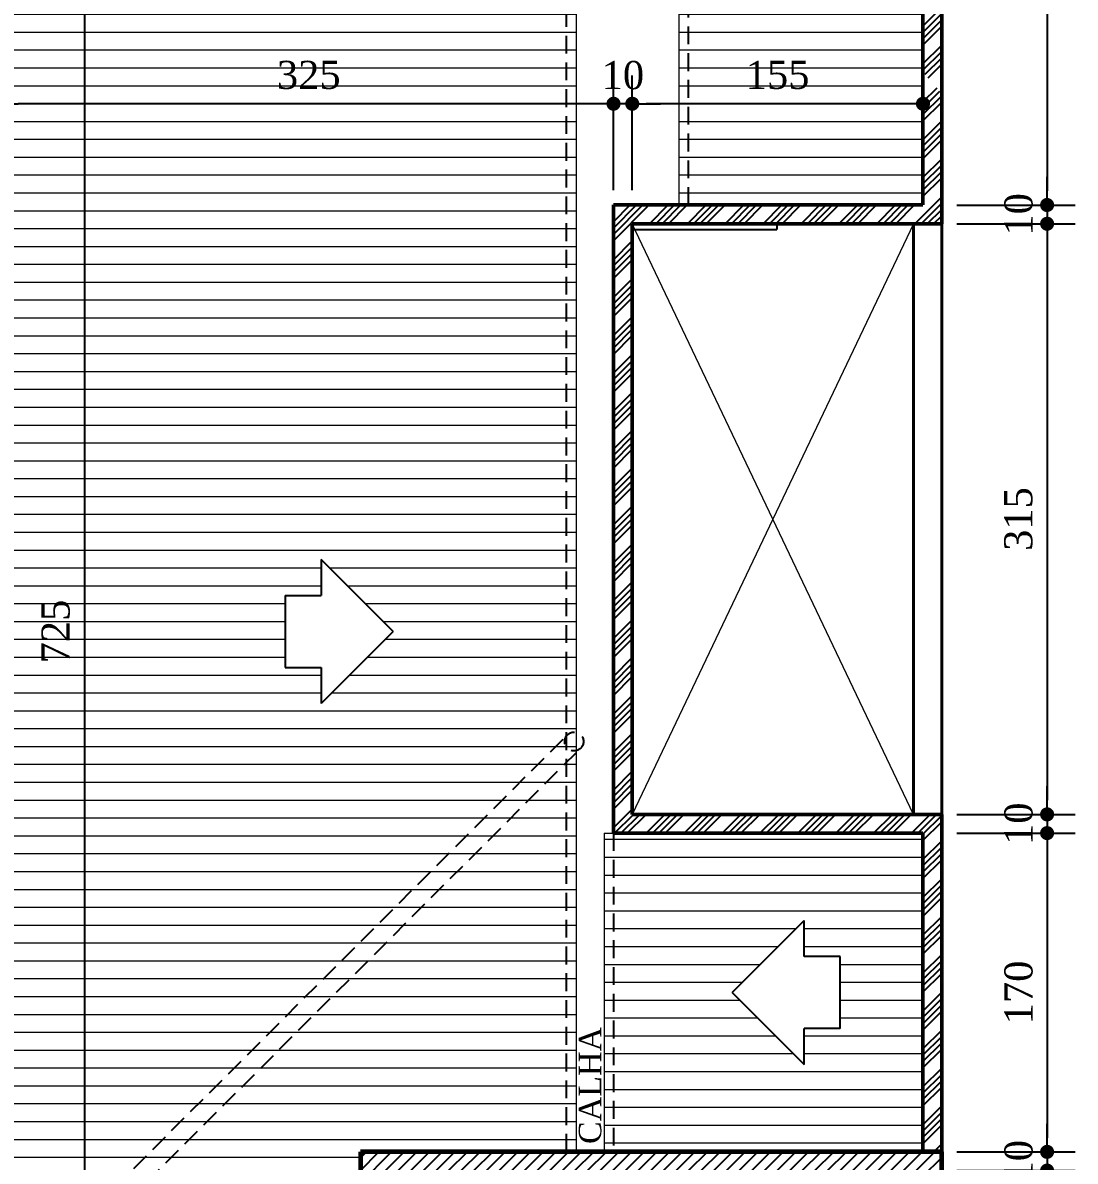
# Model space of a CAD drawing. Header units: millimetres. Extents: x 81693 to 98868, y 6565 to 11437.
# Drawn here: x 93624.2 to 93998.4, y 9864.7 to 10269.5 of the extents above; entities that cross this region are included whole.
import ezdxf

# ---------------------------------------------------------------- set-up
doc = ezdxf.new("R2010")
doc.units = ezdxf.units.MM
doc.linetypes.add('HIDDEN', pattern=[9.525, 6.35, -3.175])
for name, color, linetype, lineweight in [('Cotas', 12, 'Continuous', 5), ('Parede Baixa', 5, 'Continuous', 50), ('Parede Corte', 4, 'Continuous', 40), ('Pilares', 6, 'Continuous', 60), ('Pisos', 55, 'Continuous', 5), ('Pisos Externos', 15, 'Continuous', 9), ('Portas - Janelas', 2, 'Continuous', 20), ('Projeção Viga', 1, 'HIDDEN', 9)]:
    doc.layers.add(name, color=color, linetype=linetype, lineweight=lineweight)
for name, color, linetype in [('Hachuria - Moveis', 1, 'Continuous'), ('Piso', 55, 'Continuous'), ('PN030', 3, 'Continuous'), ('Projeção Janela - Viga', 1, 'HIDDEN')]:
    doc.layers.add(name, color=color, linetype=linetype)
doc.styles.add('Valéria', font='romantic.ttf', dxfattribs={"height": 10})
doc.dimstyles.new('Cota - 75', dxfattribs={"dimtxt": 10, "dimasz": 5, "dimexe": 10, "dimexo": 12, "dimgap": 5, "dimtad": 1, "dimlfac": 1.5, "dimzin": 9, "dimtxsty": 'Valéria', "dimblk": 'DOT', "dimcen": 0, "dimclrd": 12, "dimclre": 12, "dimclrt": 2, "dimazin": 2, "dimtfac": 1, "dimtix": 1, "dimtmove": 0, "dimatfit": 3, "dimldrblk": 'DOT', "dimfxl": 1, "dimarcsym": 0})

# ---------------------------------------------------------------- blocks, each defined once
blk = doc.blocks.new('_Dot')
at = {"color": 0, "linetype": 'ByBlock', "lineweight": -2}
blk.add_line((-0.5, 0), (-1, 0), dxfattribs=at)
at = {"color": 0, "linetype": 'ByBlock', "const_width": 0.5}
blk.add_lwpolyline([(-0.25, 0, 1), (0.25, 0, 1)], format="xyb", close=True, dxfattribs=at)
blk = doc.blocks.new('*D214')
at = {"layer": 'Cotas', "color": 12, "lineweight": -2, "transparency": 16777216}
for p, q in [((93956.23, 11288.05), (93998.36, 11288.05)), ((93988.36, 11283.05), (93988.36, 10209.72)), ((93956.23, 10204.72), (93998.36, 10204.72))]:
    blk.add_line(p, q, dxfattribs=at)
at = {"layer": 'Defpoints', "color": 0, "transparency": 16777216}
for p in [(93944.23, 11288.05), (93944.23, 10204.72), (93988.36, 10204.72)]:
    blk.add_point(p, dxfattribs=at)
at = {"layer": 'Cotas', "color": 12, "lineweight": -2, "transparency": 16777216, "xscale": 5, "yscale": 5, "zscale": 5}
for p, rotation in [((93988.36, 11288.05), 90), ((93988.36, 10204.72), 270)]:
    blk.add_blockref('_Dot', p, dxfattribs=dict(at, rotation=rotation))
at = {"layer": 'Cotas', "color": 2, "transparency": 16777216, "insert": (93978.17, 10746.39), "char_height": 10, "attachment_point": 5, "rotation": 90, "style": 'Valéria'}
blk.add_mtext('1625', dxfattribs=at)
blk = doc.blocks.new('*D215')
at = {"layer": 'Cotas', "color": 12, "lineweight": -2, "transparency": 16777216}
for p, q in [((93988.36, 10209.72), (93988.36, 10214.72)), ((93956.23, 10204.72), (93998.36, 10204.72)), ((93988.36, 10204.72), (93988.36, 10198.05)), ((93956.23, 10198.05), (93998.36, 10198.05)), ((93988.36, 10193.05), (93988.36, 10188.05))]:
    blk.add_line(p, q, dxfattribs=at)
at = {"layer": 'Defpoints', "color": 0, "transparency": 16777216}
for p in [(93944.23, 10204.72), (93944.23, 10198.05), (93988.36, 10198.05)]:
    blk.add_point(p, dxfattribs=at)
at = {"layer": 'Cotas', "color": 12, "lineweight": -2, "transparency": 16777216, "xscale": 5, "yscale": 5, "zscale": 5}
for p, rotation in [((93988.36, 10204.72), 270), ((93988.36, 10198.05), 90)]:
    blk.add_blockref('_Dot', p, dxfattribs=dict(at, rotation=rotation))
at = {"layer": 'Cotas', "color": 2, "transparency": 16777216, "insert": (93978.25, 10201.39), "char_height": 10, "attachment_point": 5, "rotation": 90, "style": 'Valéria'}
blk.add_mtext('10', dxfattribs=at)
blk = doc.blocks.new('*D216')
at = {"layer": 'Cotas', "color": 12, "lineweight": -2, "transparency": 16777216}
for p, q in [((93956.23, 10198.05), (93998.36, 10198.05)), ((93988.36, 10193.05), (93988.36, 9993.05)), ((93956.23, 9988.05), (93998.36, 9988.05))]:
    blk.add_line(p, q, dxfattribs=at)
at = {"layer": 'Defpoints', "color": 0, "transparency": 16777216}
for p in [(93944.23, 10198.05), (93944.23, 9988.05), (93988.36, 9988.05)]:
    blk.add_point(p, dxfattribs=at)
at = {"layer": 'Cotas', "color": 12, "lineweight": -2, "transparency": 16777216, "xscale": 5, "yscale": 5, "zscale": 5}
for p, rotation in [((93988.36, 10198.05), 90), ((93988.36, 9988.05), 270)]:
    blk.add_blockref('_Dot', p, dxfattribs=dict(at, rotation=rotation))
at = {"layer": 'Cotas', "color": 2, "transparency": 16777216, "insert": (93978.17, 10093.05), "char_height": 10, "attachment_point": 5, "rotation": 90, "style": 'Valéria'}
blk.add_mtext('315', dxfattribs=at)
blk = doc.blocks.new('*D217')
at = {"layer": 'Cotas', "color": 12, "lineweight": -2, "transparency": 16777216}
for p, q in [((93988.36, 9993.05), (93988.36, 9998.05)), ((93956.23, 9988.05), (93998.36, 9988.05)), ((93988.36, 9988.05), (93988.36, 9981.39)), ((93956.23, 9981.39), (93998.36, 9981.39)), ((93988.36, 9976.39), (93988.36, 9971.39))]:
    blk.add_line(p, q, dxfattribs=at)
at = {"layer": 'Defpoints', "color": 0, "transparency": 16777216}
for p in [(93944.23, 9988.05), (93944.23, 9981.39), (93988.36, 9981.39)]:
    blk.add_point(p, dxfattribs=at)
at = {"layer": 'Cotas', "color": 12, "lineweight": -2, "transparency": 16777216, "xscale": 5, "yscale": 5, "zscale": 5}
for p, rotation in [((93988.36, 9988.05), 270), ((93988.36, 9981.39), 90)]:
    blk.add_blockref('_Dot', p, dxfattribs=dict(at, rotation=rotation))
at = {"layer": 'Cotas', "color": 2, "transparency": 16777216, "insert": (93978.25, 9984.72), "char_height": 10, "attachment_point": 5, "rotation": 90, "style": 'Valéria'}
blk.add_mtext('10', dxfattribs=at)
blk = doc.blocks.new('*D218')
at = {"layer": 'Cotas', "color": 12, "lineweight": -2, "transparency": 16777216}
for p, q in [((93956.23, 9981.39), (93998.36, 9981.39)), ((93988.36, 9976.39), (93988.36, 9873.05)), ((93956.23, 9868.05), (93998.36, 9868.05))]:
    blk.add_line(p, q, dxfattribs=at)
at = {"layer": 'Defpoints', "color": 0, "transparency": 16777216}
for p in [(93944.23, 9981.39), (93944.23, 9868.05), (93988.36, 9868.05)]:
    blk.add_point(p, dxfattribs=at)
at = {"layer": 'Cotas', "color": 12, "lineweight": -2, "transparency": 16777216, "xscale": 5, "yscale": 5, "zscale": 5}
for p, rotation in [((93988.36, 9981.39), 90), ((93988.36, 9868.05), 270)]:
    blk.add_blockref('_Dot', p, dxfattribs=dict(at, rotation=rotation))
at = {"layer": 'Cotas', "color": 2, "transparency": 16777216, "insert": (93978.25, 9924.72), "char_height": 10, "attachment_point": 5, "rotation": 90, "style": 'Valéria'}
blk.add_mtext('170', dxfattribs=at)
blk = doc.blocks.new('*D220')
at = {"layer": 'Cotas', "color": 12, "lineweight": -2, "transparency": 16777216}
for p, q in [((93988.36, 9873.05), (93988.36, 9878.05)), ((93956.23, 9868.05), (93998.36, 9868.05)), ((93988.36, 9868.05), (93988.36, 9861.39)), ((93956.23, 9861.39), (93998.36, 9861.39)), ((93988.36, 9856.39), (93988.36, 9851.39))]:
    blk.add_line(p, q, dxfattribs=at)
at = {"layer": 'Defpoints', "color": 0, "transparency": 16777216}
for p in [(93944.23, 9868.05), (93944.23, 9861.39), (93988.36, 9861.39)]:
    blk.add_point(p, dxfattribs=at)
at = {"layer": 'Cotas', "color": 12, "lineweight": -2, "transparency": 16777216, "xscale": 5, "yscale": 5, "zscale": 5}
for p, rotation in [((93988.36, 9868.05), 270), ((93988.36, 9861.39), 90)]:
    blk.add_blockref('_Dot', p, dxfattribs=dict(at, rotation=rotation))
at = {"layer": 'Cotas', "color": 2, "transparency": 16777216, "insert": (93978.25, 9864.72), "char_height": 10, "attachment_point": 5, "rotation": 90, "style": 'Valéria'}
blk.add_mtext('10', dxfattribs=at)
blk = doc.blocks.new('*D226')
at = {"layer": 'Cotas', "color": 12, "lineweight": -2, "transparency": 16777216}
for p, q in [((93840.89, 10210.05), (93840.89, 10250.72)), ((93944.23, 10216.72), (93944.23, 10250.72)), ((93939.23, 10240.72), (93845.89, 10240.72))]:
    blk.add_line(p, q, dxfattribs=at)
at = {"layer": 'Defpoints', "color": 0, "transparency": 16777216}
for p in [(93840.89, 10240.72), (93944.23, 10204.72), (93840.89, 10198.05)]:
    blk.add_point(p, dxfattribs=at)
at = {"layer": 'Cotas', "color": 12, "lineweight": -2, "transparency": 16777216, "xscale": 5, "yscale": 5, "zscale": 5, "rotation": 180}
blk.add_blockref('_Dot', (93840.89, 10240.72), dxfattribs=at)
at = {"layer": 'Cotas', "color": 12, "lineweight": -2, "transparency": 16777216, "xscale": 5, "yscale": 5, "zscale": 5}
blk.add_blockref('_Dot', (93944.23, 10240.72), dxfattribs=at)
at = {"layer": 'Cotas', "color": 2, "transparency": 16777216, "insert": (93892.56, 10250.92), "char_height": 10, "attachment_point": 5, "style": 'Valéria'}
blk.add_mtext('155', dxfattribs=at)
blk = doc.blocks.new('*D227')
at = {"layer": 'Cotas', "color": 12, "lineweight": -2, "transparency": 16777216}
for p, q in [((93834.23, 10210.05), (93834.23, 10250.72)), ((93840.89, 10210.05), (93840.89, 10250.72)), ((93829.23, 10240.72), (93824.23, 10240.72)), ((93840.89, 10240.72), (93834.23, 10240.72)), ((93845.89, 10240.72), (93850.89, 10240.72))]:
    blk.add_line(p, q, dxfattribs=at)
at = {"layer": 'Defpoints', "color": 0, "transparency": 16777216}
for p in [(93834.23, 10240.72), (93834.23, 10198.05), (93840.89, 10198.05)]:
    blk.add_point(p, dxfattribs=at)
at = {"layer": 'Cotas', "color": 12, "lineweight": -2, "transparency": 16777216, "xscale": 5, "yscale": 5, "zscale": 5}
blk.add_blockref('_Dot', (93834.23, 10240.72), dxfattribs=at)
at = {"layer": 'Cotas', "color": 12, "lineweight": -2, "transparency": 16777216, "xscale": 5, "yscale": 5, "zscale": 5, "rotation": 180}
blk.add_blockref('_Dot', (93840.89, 10240.72), dxfattribs=at)
at = {"layer": 'Cotas', "color": 2, "transparency": 16777216, "insert": (93837.56, 10250.84), "char_height": 10, "attachment_point": 5, "style": 'Valéria'}
blk.add_mtext('10', dxfattribs=at)
blk = doc.blocks.new('*D228')
at = {"layer": 'Cotas', "color": 12, "lineweight": -2, "transparency": 16777216}
for p, q in [((93617.56, 10210.05), (93617.56, 10250.72)), ((93834.23, 10210.05), (93834.23, 10250.72)), ((93829.23, 10240.72), (93622.56, 10240.72))]:
    blk.add_line(p, q, dxfattribs=at)
at = {"layer": 'Defpoints', "color": 0, "transparency": 16777216}
for p in [(93617.56, 10240.72), (93617.56, 10198.05), (93834.23, 10198.05)]:
    blk.add_point(p, dxfattribs=at)
at = {"layer": 'Cotas', "color": 12, "lineweight": -2, "transparency": 16777216, "xscale": 5, "yscale": 5, "zscale": 5, "rotation": 180}
blk.add_blockref('_Dot', (93617.56, 10240.72), dxfattribs=at)
at = {"layer": 'Cotas', "color": 12, "lineweight": -2, "transparency": 16777216, "xscale": 5, "yscale": 5, "zscale": 5}
blk.add_blockref('_Dot', (93834.23, 10240.72), dxfattribs=at)
at = {"layer": 'Cotas', "color": 2, "transparency": 16777216, "insert": (93725.89, 10250.92), "char_height": 10, "attachment_point": 5, "style": 'Valéria'}
blk.add_mtext('325', dxfattribs=at)
blk = doc.blocks.new('*D200')
at = {"layer": 'Cotas', "color": 12, "lineweight": -2, "transparency": 16777216}
for p, q in [((93629.56, 10294.72), (93656.15, 10294.72)), ((93646.15, 10289.72), (93646.15, 9816.39)), ((93629.56, 9811.39), (93656.15, 9811.39))]:
    blk.add_line(p, q, dxfattribs=at)
at = {"layer": 'Defpoints', "color": 0, "transparency": 16777216}
for p in [(93617.56, 10294.72), (93617.56, 9811.39), (93646.15, 9811.39)]:
    blk.add_point(p, dxfattribs=at)
at = {"layer": 'Cotas', "color": 12, "lineweight": -2, "transparency": 16777216, "xscale": 5, "yscale": 5, "zscale": 5}
for p, rotation in [((93646.15, 10294.72), 90), ((93646.15, 9811.39), 270)]:
    blk.add_blockref('_Dot', p, dxfattribs=dict(at, rotation=rotation))
at = {"layer": 'Cotas', "color": 2, "transparency": 16777216, "insert": (93635.95, 10053.05), "char_height": 10, "attachment_point": 5, "rotation": 90, "style": 'Valéria'}
blk.add_mtext('725', dxfattribs=at)

msp = doc.modelspace()

# ---------------------------------------------------------------- hatches: boundary and pattern name
at = {"layer": 'Piso', "true_color": 0x4b81b4}
h = msp.add_hatch(dxfattribs=at)
h.set_pattern_fill('ANSI34', color=145, scale=0.5, angle=360)
h.set_pattern_definition([(45, (4388.357, 2625.876), (-6.7351921, 6.7351921), []), (45, (4390.602, 2625.876), (-6.7351921, 6.7351921), []), (45, (4392.847, 2625.876), (-6.7351921, 6.7351921), []), (45, (4395.093, 2625.876), (-6.7351921, 6.7351921), [])])
h.paths.add_polyline_path([(93950.8931, 11294.7209), (93840.8931, 11294.7209), (93840.8931, 11154.7209), (93727.5598, 11154.7209), (93727.5598, 10886.8464), (93734.2264, 10886.8464), (93734.2264, 11148.0542), (93847.5598, 11148.0542), (93847.5598, 11288.0542), (93944.2264, 11288.0542), (93944.2264, 10886.8464), (93950.8931, 10886.8464)])
h.paths.add_polyline_path([(93617.5598, 10844.7209), (93734.2264, 10844.7209), (93734.2264, 10886.8464), (93727.5598, 10886.8464), (93727.5598, 10851.3876), (93610.8931, 10851.3876), (93610.8931, 10621.7139), (93617.5598, 10621.7139)])
h.paths.add_polyline_path([(93627.5598, 10424.7209), (93627.5598, 10431.3876), (93617.5598, 10431.3876), (93617.5598, 10621.7139), (93610.8931, 10621.7139), (93610.8931, 10213.9752), (93617.5598, 10213.9752), (93617.5598, 10294.7209), (93754.2264, 10294.7209), (93754.2264, 10431.3876), (93747.5598, 10431.3876), (93747.5598, 10424.7209), (93747.5598, 10301.3876), (93627.5598, 10301.3876)])
h.paths.add_polyline_path([(93747.5598, 10431.3876), (93627.5598, 10431.3876), (93627.5598, 10424.7209), (93747.5598, 10424.7209)], flags=17)
h.paths.add_polyline_path([(93950.8931, 10248.3057), (93944.2264, 10248.3057), (93944.2264, 10204.7209), (93834.2264, 10204.7209), (93834.2264, 9981.3876), (93927.3359, 9981.3876), (93930.2034, 9988.0542), (93840.8931, 9988.0542), (93840.8931, 10198.0542), (93950.8931, 10198.0542)])
h.paths.add_polyline_path([(93950.8931, 10621.7139), (93944.2264, 10621.7139), (93944.2264, 10252.1019), (93950.8931, 10244.5095)])
h.paths.add_polyline_path([(93950.8931, 10886.8464), (93944.2264, 10886.8464), (93944.2264, 10621.7139), (93950.8931, 10621.7139)])
h.paths.add_polyline_path([(93950.8931, 9988.0542), (93930.2034, 9988.0542), (93927.3359, 9981.3876), (93944.2264, 9981.3876), (93944.2264, 9868.0542), (93950.8931, 9868.0542)])
at = {"layer": 'Piso', "true_color": 0xcd2027}
h = msp.add_hatch(dxfattribs=at)
h.set_pattern_fill('ANSI31', color=242, angle=360, style=0)
h.set_pattern_definition([(45, (4105.851, 2625.8758), (-2.24506403, 2.24506403), [])])
h.paths.add_polyline_path([(93950.8979, 9868.0542), (93744.2264, 9868.0542), (93744.2264, 9614.7209), (93950.8931, 9614.7209)])
h.paths.add_polyline_path([(93944.2264, 9861.3876), (93944.2264, 9621.3876), (93750.8931, 9621.3876), (93750.8931, 9861.3876)], flags=16)
at = {"layer": 'Pisos Externos', "transparency": 33554559}
h = msp.add_hatch(dxfattribs=at)
h.set_pattern_fill('ANSI31', color=256, scale=2, angle=675)
h.set_pattern_definition([(360, (17527.034, 4665.489), (4e-15, 6.35), [])])
h.paths.add_polyline_path([(93820.8931, 10566.9574), (93817.5598, 10566.9574), (93817.5598, 10362.4745), (93820.8931, 10362.4745)])
h.paths.add_polyline_path([(93860.8931, 10566.9574), (93857.5598, 10566.9574), (93857.5598, 10362.4745), (93860.8931, 10362.4745)])
h.paths.add_polyline_path([(93944.2264, 10566.9574), (93860.8931, 10566.9574), (93860.8931, 10362.4745), (93944.2264, 10362.4745)])
h.paths.add_polyline_path([(93747.5598, 10458.0542), (93627.5598, 10458.0542), (93627.5598, 10431.3876), (93747.5598, 10431.3876)], flags=17)
h.paths.add_polyline_path([(93817.5598, 10566.9574), (93617.5598, 10566.9574), (93617.5598, 10431.3876), (93627.5598, 10431.3876), (93627.5598, 10458.0542), (93747.5598, 10458.0542), (93747.5598, 10431.3876), (93754.2264, 10431.3876), (93754.2264, 10362.4745), (93817.5598, 10362.4745)])
h.paths.add_polyline_path([(93817.5598, 10362.4745), (93754.2264, 10362.4745), (93754.2264, 10299.9544), (93817.5598, 10299.9544)])
h.paths.add_polyline_path([(93820.8931, 10362.4745), (93817.5598, 10362.4745), (93817.5598, 10299.9544), (93820.8931, 10299.9544)])
h.paths.add_polyline_path([(93860.8931, 10362.4745), (93857.5598, 10362.4745), (93857.5598, 10299.9544), (93860.8931, 10299.9544)])
h.paths.add_polyline_path([(93944.2264, 10362.4745), (93860.8931, 10362.4745), (93860.8931, 10299.9544), (93944.2264, 10299.9544)])
h.paths.add_polyline_path([(93820.8931, 10299.9544), (93817.5598, 10299.9544), (93817.5598, 10120.7422), (93820.8931, 10120.7422)])
h.paths.add_polyline_path([(93817.5598, 10299.9544), (93754.2264, 10299.9544), (93754.2264, 10294.7209), (93617.5598, 10294.7209), (93617.5598, 10120.7422), (93817.5598, 10120.7422)])
h.paths.add_polyline_path([(93860.8931, 10299.9544), (93857.5598, 10299.9544), (93857.5598, 10204.7209), (93860.8931, 10204.7209)])
h.paths.add_polyline_path([(93944.2264, 10299.9544), (93860.8931, 10299.9544), (93860.8931, 10204.7209), (93944.2264, 10204.7209)])
h.paths.add_polyline_path([(93921.425, 10287.4221, -1), (93924.5883, 10285.4081, -1)], flags=16)
h.paths.add_polyline_path([(93820.8931, 10120.7422), (93817.5598, 10120.7422), (93817.5598, 10016.0223), (93817.8543, 10016.3169, -0.25305092), (93820.8931, 10017.2227)])
h.paths.add_polyline_path([(93820.8931, 10017.2227, 0.289114), (93817.5598, 10015.9799), (93817.5598, 10011.9398, 0.289114), (93820.8931, 10010.697)])
h.paths.add_polyline_path([(93820.8931, 10009.9276), (93820.8931, 10010.697, -0.289114), (93817.5598, 10011.9398), (93817.5598, 10006.5943)])
h.paths.add_polyline_path([(93817.5598, 10011.9398, -0.16421017), (93816.878, 10013.9598, -0.16421017), (93817.5598, 10015.9799), (93817.5598, 10016.0223), (93659.5917, 9858.0542), (93669.0198, 9858.0542), (93817.5598, 10006.5943)])
h.paths.add_polyline_path([(93817.5598, 10015.9799, 0.16421017), (93816.878, 10013.9598, 0.16421017), (93817.5598, 10011.9398)], flags=17)
h.paths.add_polyline_path([(93820.8931, 10009.9276), (93817.5598, 10006.5943), (93817.5598, 9868.0542), (93820.8931, 9868.0542)])
h.paths.add_polyline_path([(93817.5598, 10006.5943), (93669.0198, 9858.0542), (93744.2264, 9858.0542), (93744.2264, 9868.0542), (93817.5598, 9868.0542)], flags=17)
h.paths.add_polyline_path([(93817.5598, 10016.0223), (93817.5598, 10120.7422), (93617.5598, 10120.7422), (93617.5598, 9811.3876), (93627.5598, 9811.3876), (93627.5598, 9858.0542), (93659.5917, 9858.0542)])
h.paths.add_polyline_path([(93730.3407, 10027.4542), (93730.3407, 10040.2542), (93717.5407, 10040.2542), (93717.5407, 10065.8542), (93730.3407, 10065.8542), (93730.3407, 10078.6542), (93755.9407, 10053.0542)], flags=16)
h.paths.add_polyline_path([(93659.5917, 9858.0542), (93627.5598, 9858.0542), (93645.8931, 9853.0542), (93657.8536, 9856.3162)], flags=17)
h.paths.add_polyline_path([(93627.5598, 9858.0542), (93627.5598, 9848.0542), (93645.8931, 9853.0542)], flags=17)
h.paths.add_polyline_path([(93645.8931, 9853.0542), (93627.5598, 9848.0542), (93664.2264, 9848.0542)], flags=16)
h.paths.add_polyline_path([(93655.9724, 9853.0542, -0.19891237), (93656.9487, 9855.4113), (93657.8536, 9856.3162), (93645.8931, 9853.0542), (93664.2264, 9848.0542), (93664.2264, 9853.2609), (93661.6627, 9850.6972, -0.66817864)], flags=16)
h.paths.add_polyline_path([(93655.9724, 9853.0542, 1), (93662.639, 9853.0542, 1)], flags=16)
h.paths.add_polyline_path([(93664.2264, 9858.0542), (93657.8536, 9856.3162), (93656.9487, 9855.4113, -0.66817864), (93662.639, 9853.0542, -0.19891237), (93661.6627, 9850.6972), (93664.2264, 9853.2609)], flags=16)
h.paths.add_polyline_path([(93664.2264, 9858.0542), (93659.5917, 9858.0542), (93657.8536, 9856.3162)], flags=17)
h.paths.add_polyline_path([(93669.0198, 9858.0542), (93664.2264, 9858.0542), (93664.2264, 9853.2609)], flags=17)
h.paths.add_polyline_path([(93744.2264, 9858.0542), (93669.0198, 9858.0542), (93664.2264, 9853.2609), (93664.2264, 9848.0542), (93627.5598, 9848.0542), (93627.5598, 9811.3876), (93744.2264, 9811.3876)], flags=17)
h.paths.add_polyline_path([(93646.7377, 10039.7554), (93646.7377, 10066.9448), (93625.1844, 10066.9448), (93625.1844, 10039.7554)], flags=24)
h.paths.add_polyline_path([(93646.7377, 9797.5143), (93646.7377, 9817.3072), (93625.1844, 9817.3072), (93625.1844, 9797.5143)], flags=9)
h = msp.add_hatch(dxfattribs=at)
h.set_pattern_fill('ANSI31', color=256, scale=2, angle=675)
h.set_pattern_definition([(360, (4269.558, 2625.876), (4e-15, 6.35), [])])
h.paths.add_polyline_path([(93834.2264, 9981.3876), (93830.8931, 9981.3876), (93830.8931, 9868.0542), (93834.2264, 9868.0542)])
h.paths.add_polyline_path([(93944.2264, 9981.3876), (93834.2264, 9981.3876), (93834.2264, 9868.0542), (93944.2264, 9868.0542)])
h.paths.add_polyline_path([(93902.0262, 9950.3209), (93902.0262, 9937.5209), (93914.8262, 9937.5209), (93914.8262, 9911.9209), (93902.0262, 9911.9209), (93902.0262, 9899.1209), (93876.4262, 9924.7209)], flags=16)
h.paths.add_polyline_path([(93918.2924, 9958.5933, -1), (93915.6332, 9955.9493, -1)], flags=16)

# ---------------------------------------------------------------- linework, layer by layer
at = {"layer": 'Hachuria - Moveis'}
for p in [(93892.2264, 10198.0542), (93840.8931, 10196.0542)]:
    msp.add_line(p, (93892.2264, 10196.0542), dxfattribs=at)
at = {"layer": 'Parede Baixa'}
for p, q in [((93950.8979, 10198.0542), (93950.8979, 11294.7209)), ((93944.2264, 11288.0542), (93944.2264, 10204.7209)), ((93944.2264, 11288.0542), (93944.2264, 10204.7209)), ((93834.2264, 10204.7209), (93944.2264, 10204.7209)), ((93834.2264, 9981.3876), (93834.2264, 10204.7209)), ((93840.8931, 10198.0542), (93950.8931, 10198.0542)), ((93840.8931, 9988.0542), (93840.8931, 10198.0542)), ((93950.8931, 9988.0542), (93840.8931, 9988.0542)), ((93950.8979, 9868.0542), (93950.8979, 9988.0542)), ((93944.2264, 9981.3876), (93834.2264, 9981.3876)), ((93944.2264, 9981.3876), (93944.2264, 9868.0542))]:
    msp.add_line(p, q, dxfattribs=at)
at = {"layer": 'Parede Corte'}
for p, q in [((93940.8931, 9988.0542), (93940.8931, 10198.0542)), ((93950.8979, 9988.0542), (93950.8979, 10198.0542))]:
    msp.add_line(p, q, dxfattribs=at)
at = {"layer": 'Pilares'}
for p, q in [((93744.2264, 9868.0542), (93744.2264, 9614.7209)), ((93950.8931, 9868.0542), (93744.2264, 9868.0542)), ((93950.8931, 9614.7209), (93950.8979, 9868.0542))]:
    msp.add_line(p, q, dxfattribs=at)
at = {"layer": 'Pisos'}
for p, q in [((93940.8931, 9988.0542), (93840.8931, 10198.0542)), ((93940.8931, 10198.0542), (93840.8931, 9988.0542))]:
    msp.add_line(p, q, dxfattribs=at)
at = {"layer": 'PN030'}
for p, q in [((93755.9407, 10053.0542), (93730.3407, 10078.6542)), ((93730.3407, 10078.6542), (93730.3407, 10065.8542)), ((93717.5407, 10065.8542), (93730.3407, 10065.8542)), ((93717.5407, 10065.8542), (93717.5407, 10040.2542)), ((93755.9407, 10053.0542), (93730.3407, 10027.4542)), ((93717.5407, 10040.2542), (93730.3407, 10040.2542)), ((93730.3407, 10040.2542), (93730.3407, 10027.4542)), ((93876.4262, 9924.7209), (93902.0262, 9950.3209)), ((93902.0262, 9937.5209), (93902.0262, 9950.3209)), ((93914.8262, 9937.5209), (93902.0262, 9937.5209)), ((93914.8262, 9911.9209), (93914.8262, 9937.5209)), ((93876.4262, 9924.7209), (93902.0262, 9899.1209)), ((93902.0262, 9899.1209), (93902.0262, 9911.9209)), ((93914.8262, 9911.9209), (93902.0262, 9911.9209))]:
    msp.add_line(p, q, dxfattribs=at)
at = {"layer": 'Portas - Janelas'}
for p, q in [((93857.5598, 10204.7209), (93857.5598, 11288.0542)), ((93820.8931, 11148.0542), (93820.8931, 9868.0542)), ((93830.8931, 9981.3876), (93830.8931, 9868.0542)), ((93830.8931, 9981.3876), (93834.2264, 9981.3876))]:
    msp.add_line(p, q, dxfattribs=at)
at = {"layer": 'Projeção Janela - Viga'}
for p, q in [((93860.8931, 10204.7209), (93860.8931, 11288.0542)), ((93817.5598, 9868.0542), (93817.5598, 11148.0542)), ((93656.9487, 9855.4113), (93817.8543, 10016.3169)), ((93661.6627, 9850.6972), (93822.5683, 10011.6028)), ((93834.2264, 9981.3876), (93834.2264, 9868.0542))]:
    msp.add_line(p, q, dxfattribs=at)
msp.add_circle((93820.2113, 10013.9598), 3.3333, dxfattribs=at)
at = {"layer": 'Projeção Viga'}
msp.add_line((93950.8931, 11386.8288), (93950.8931, 8663.3876), dxfattribs=at)

# ---------------------------------------------------------------- texts
at = {"layer": 'Cotas', "insert": (93821.8651, 9870.8523), "char_height": 8, "attachment_point": 1, "rotation": 90, "style": 'Valéria'}
msp.add_mtext('{\\C1;CALHA}', dxfattribs=at)

# ---------------------------------------------------------------- dimensions: what is measured, and where the dimension line sits
at = {"layer": 'Cotas'}
for base, p1, p2, picture, middle in [((93988.3581, 10204.7209), (93944.2264, 11288.0542), (93944.2264, 10204.7209), '*D214', (93978.1658, 10746.3876)), ((93646.146, 9811.3876), (93617.5598, 10294.7209), (93617.5598, 9811.3876), '*D200', (93635.9537, 10053.0542)), ((93988.3581, 10198.0542), (93944.2264, 10204.7209), (93944.2264, 10198.0542), '*D215', (93978.2471, 10201.3876)), ((93988.3581, 9988.0542), (93944.2264, 10198.0542), (93944.2264, 9988.0542), '*D216', (93978.1658, 10093.0542)), ((93988.3581, 9981.3876), (93944.2264, 9988.0542), (93944.2264, 9981.3876), '*D217', (93978.2471, 9984.7209)), ((93988.3581, 9868.0542), (93944.2264, 9981.3876), (93944.2264, 9868.0542), '*D218', (93978.2471, 9924.7209)), ((93988.3581, 9861.3876), (93944.2264, 9868.0542), (93944.2264, 9861.3876), '*D220', (93978.2471, 9864.7209))]:
    dim = msp.add_linear_dim(base=base, p1=p1, p2=p2, angle=90, dimstyle='Cota - 75', dxfattribs=at)
    dim.commit()
    dim.dimension.update_dxf_attribs({"geometry": picture, "text_midpoint": middle})
for base, p1, p2, picture, middle in [((93617.5598, 10240.7244), (93834.2264, 10198.0542), (93617.5598, 10198.0542), '*D228', (93725.8931, 10250.9167)), ((93834.2264, 10240.7244), (93840.8931, 10198.0542), (93834.2264, 10198.0542), '*D227', (93837.5598, 10250.8353)), ((93840.8931, 10240.7244), (93944.2264, 10204.7209), (93840.8931, 10198.0542), '*D226', (93892.5598, 10250.9167))]:
    dim = msp.add_linear_dim(base=base, p1=p1, p2=p2, dimstyle='Cota - 75', dxfattribs=at)
    dim.commit()
    dim.dimension.update_dxf_attribs({"geometry": picture, "text_midpoint": middle})

doc.saveas('drawing.dxf')
